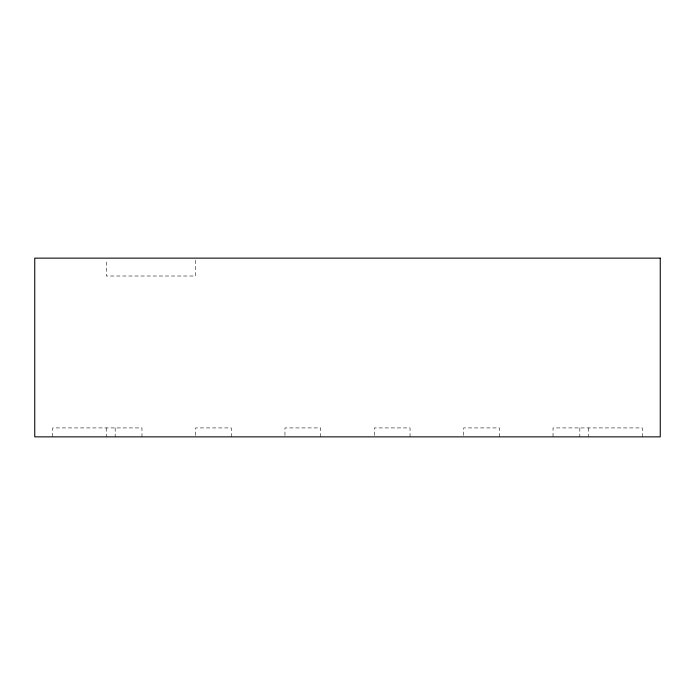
<?xml version="1.0" encoding="UTF-8"?>
<svg xmlns="http://www.w3.org/2000/svg" width="695" height="695" viewBox="0 0 695 695"><rect width="100%" height="100%" fill="white"/><g stroke="black" fill="none" stroke-linecap="round" stroke-linejoin="round"><path stroke-width="0.52" stroke-dasharray="3.48 2.61" d="M642.38 436.86L642.38 427.92L553.02 427.92L553.02 436.86M588.761 427.92L588.761 436.86M579.83 427.92L579.83 436.86M499.41 436.86L499.41 427.92L463.661 427.92L463.661 436.86M410.05 436.86L410.05 427.92L374.31 427.92L374.31 436.86M320.69 436.86L320.69 427.92L284.95 427.92L284.95 436.86M231.339 436.86L231.339 427.92L195.59 427.92L195.59 436.86M195.608 260.243L195.608 276.011L106.257 276.011L106.257 260.243M141.98 436.86L141.98 427.92L52.62 427.92L52.62 436.86M115.17 427.92L115.17 436.86M106.239 427.92L106.239 436.86"/><path stroke-width="1.04" d="M660.25 258.14L34.75 258.14L34.75 436.86L660.25 436.86L660.25 258.14"/></g></svg>
